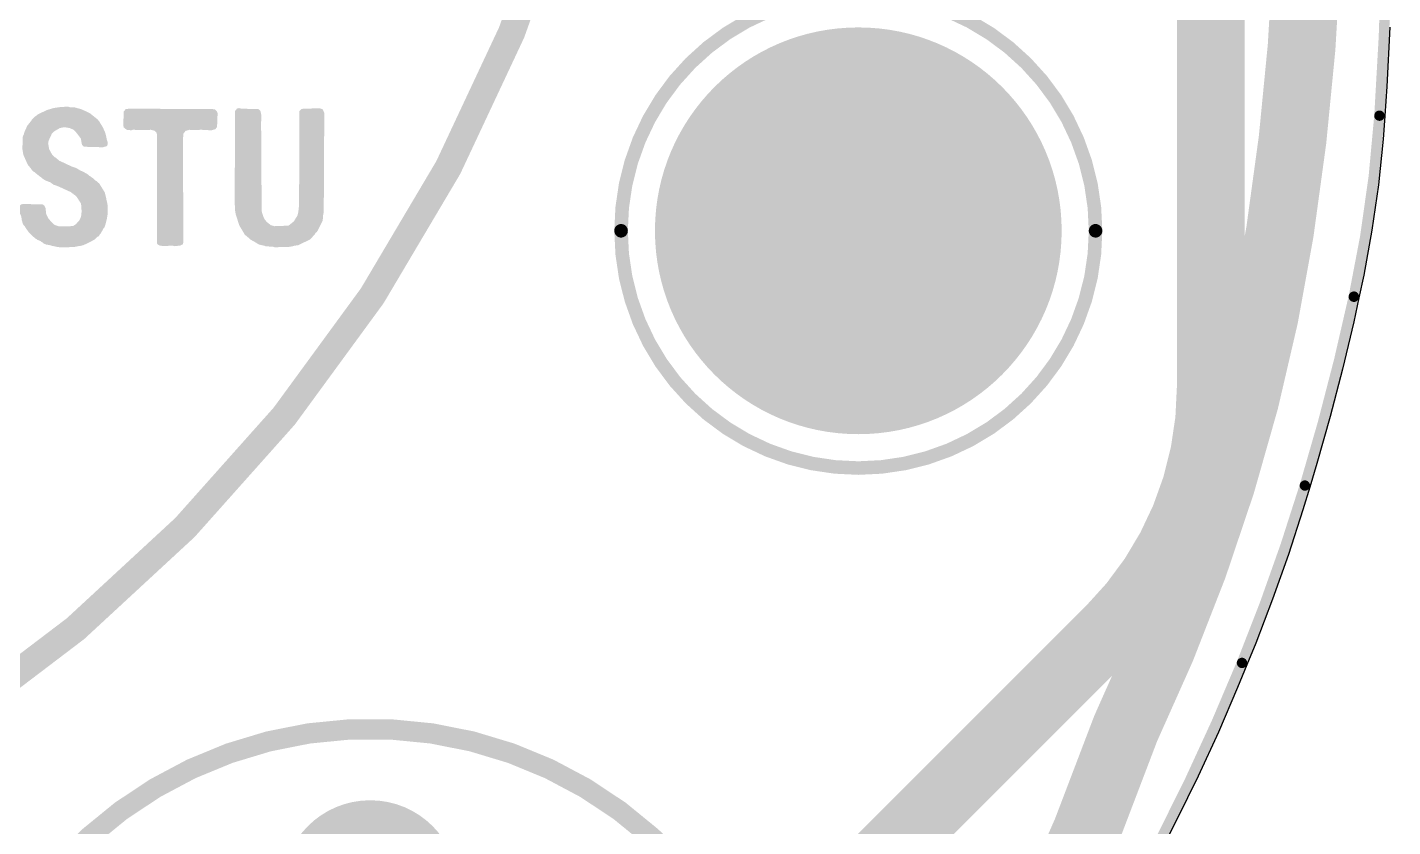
# Model space of a CAD drawing. Header units: inches. Extents: x -26.6 to 26.5, y -26.3 to 21.9.
# Drawn here: x 5.47 to 15.54, y -0.69 to 5.2 of the extents above; entities that cross this region are included whole.
import ezdxf

# ---------------------------------------------------------------- set-up
doc = ezdxf.new("R2010")
doc.units = ezdxf.units.IN
for name, color, linetype in [('Bottom 3D Body', 56, 'Continuous'), ('Bottom Component Outline', 76, 'Continuous'), ('Bottom Layer', 5, 'Continuous'), ('Bottom Overlay', 54, 'Continuous'), ('Bottom Solder', 6, 'Continuous'), ('Keep-Out Layer', 6, 'Continuous'), ('Mechanical 4', 56, 'Continuous'), ('Multi-Layer', 9, 'Continuous'), ('Pad Holes', 156, 'Continuous'), ('Top Layer', 1, 'Continuous'), ('Top Overlay', 2, 'Continuous'), ('Top Solder', 216, 'Continuous')]:
    doc.layers.add(name, color=color, linetype=linetype)

# ---------------------------------------------------------------- blocks, each defined once
blk = doc.blocks.new('LED_RGB_5MM_1')
at = {"layer": 'Bottom Layer'}
h = blk.add_hatch(color=5, dxfattribs=at)
edge = h.paths.add_edge_path()
edge.add_arc((-1.925, 0), 0.575, 0, 360)
h = blk.add_hatch(color=5, dxfattribs=at)
edge = h.paths.add_edge_path()
edge.add_arc((-0.65, 0), 0.575, 0, 360)
h = blk.add_hatch(color=5, dxfattribs=at)
edge = h.paths.add_edge_path()
edge.add_arc((0.65, 0), 0.575, 0, 360)
h = blk.add_hatch(color=5, dxfattribs=at)
edge = h.paths.add_edge_path()
edge.add_arc((1.925, 0), 0.575, 0, 360)
at = {"layer": 'Bottom Solder'}
h = blk.add_hatch(color=6, dxfattribs=at)
edge = h.paths.add_edge_path()
edge.add_arc((-1.925, 0), 0.65, 0, 360)
h = blk.add_hatch(color=6, dxfattribs=at)
edge = h.paths.add_edge_path()
edge.add_arc((-0.65, 0), 0.65, 0, 360)
h = blk.add_hatch(color=6, dxfattribs=at)
edge = h.paths.add_edge_path()
edge.add_arc((0.65, 0), 0.65, 0, 360)
h = blk.add_hatch(color=6, dxfattribs=at)
edge = h.paths.add_edge_path()
edge.add_arc((1.925, 0), 0.65, 0, 360)
at = {"layer": 'Multi-Layer'}
h = blk.add_hatch(color=9, dxfattribs=at)
edge = h.paths.add_edge_path()
edge.add_arc((-1.925, 0), 0.575, 0, 360)
h = blk.add_hatch(color=9, dxfattribs=at)
edge = h.paths.add_edge_path()
edge.add_arc((-0.65, 0), 0.575, 0, 360)
h = blk.add_hatch(color=9, dxfattribs=at)
edge = h.paths.add_edge_path()
edge.add_arc((0.65, 0), 0.575, 0, 360)
h = blk.add_hatch(color=9, dxfattribs=at)
edge = h.paths.add_edge_path()
edge.add_arc((1.925, 0), 0.575, 0, 360)
at = {"layer": 'Pad Holes'}
h = blk.add_hatch(color=7, dxfattribs=at)
edge = h.paths.add_edge_path()
edge.add_arc((-1.925, 0), 0.375, 0, 360)
h = blk.add_hatch(color=7, dxfattribs=at)
edge = h.paths.add_edge_path()
edge.add_arc((-0.65, 0), 0.375, 0, 360)
h = blk.add_hatch(color=7, dxfattribs=at)
edge = h.paths.add_edge_path()
edge.add_arc((0.65, 0), 0.375, 0, 360)
h = blk.add_hatch(color=7, dxfattribs=at)
edge = h.paths.add_edge_path()
edge.add_arc((1.925, 0), 0.375, 0, 360)
at = {"layer": 'Top Layer'}
h = blk.add_hatch(color=1, dxfattribs=at)
edge = h.paths.add_edge_path()
edge.add_arc((-1.925, 0), 0.575, 0, 360)
h = blk.add_hatch(color=1, dxfattribs=at)
edge = h.paths.add_edge_path()
edge.add_arc((-0.65, 0), 0.575, 0, 360)
h = blk.add_hatch(color=1, dxfattribs=at)
edge = h.paths.add_edge_path()
edge.add_arc((0.65, 0), 0.575, 0, 360)
h = blk.add_hatch(color=1, dxfattribs=at)
edge = h.paths.add_edge_path()
edge.add_arc((1.925, 0), 0.575, 0, 360)
at = {"layer": 'Top Solder'}
h = blk.add_hatch(color=216, dxfattribs=at)
edge = h.paths.add_edge_path()
edge.add_arc((-1.925, 0), 0.65, 0, 360)
h = blk.add_hatch(color=216, dxfattribs=at)
edge = h.paths.add_edge_path()
edge.add_arc((-0.65, 0), 0.65, 0, 360)
h = blk.add_hatch(color=216, dxfattribs=at)
edge = h.paths.add_edge_path()
edge.add_arc((0.65, 0), 0.65, 0, 360)
h = blk.add_hatch(color=216, dxfattribs=at)
edge = h.paths.add_edge_path()
edge.add_arc((1.925, 0), 0.65, 0, 360)
at = {"layer": 'Top Overlay'}
for points in [[(2.64, -1.625, 0.15, 0.15, -3.533043), (2.64, 1.625, 0.15, 0.15, 0)], [(2.64, 0.226, 0.15, 0.15, 0), (2.64, 1.625, 0.15, 0.15, 0)], [(2.64, -1.625, 0.15, 0.15, 0), (2.64, -0.226, 0.15, 0.15, 0)]]:
    blk.add_lwpolyline(points, format="xyseb", dxfattribs=at)
for points in [[(2.603, 1.625, 0.075, 0.075, 1), (2.678, 1.625, 0.075, 0.075, 1)], [(2.603, 1.625, 0.075, 0.075, 1), (2.678, 1.625, 0.075, 0.075, 1)], [(2.603, 0.226, 0.075, 0.075, 1), (2.678, 0.226, 0.075, 0.075, 1)], [(2.603, -0.226, 0.075, 0.075, 1), (2.678, -0.226, 0.075, 0.075, 1)], [(2.603, -1.625, 0.075, 0.075, 1), (2.678, -1.625, 0.075, 0.075, 1)], [(2.603, -1.625, 0.075, 0.075, 1), (2.678, -1.625, 0.075, 0.075, 1)]]:
    blk.add_lwpolyline(points, format="xyseb", close=True, dxfattribs=at)
blk = doc.blocks.new('L_KLS5_CR2032_03_B_16')
at = {"layer": 'Bottom 3D Body'}
blk.add_lwpolyline([(-10.912, 3.3, 0.1, 0.1, -6.761271), (-10.912, -3.3, 0.1, 0.1, 0)], format="xyseb", dxfattribs=at)
at = {"layer": 'Bottom Component Outline'}
blk.add_lwpolyline([(-10.912, 3.3, 0.1, 0.1, -6.761271), (-10.912, -3.3, 0.1, 0.1, 0)], format="xyseb", dxfattribs=at)
at = {"layer": 'Bottom Overlay'}
blk.add_lwpolyline([(-10.912, 3.3, 0.2, 0.2, -6.761271), (-10.912, -3.3, 0.2, 0.2, 0)], format="xyseb", dxfattribs=at)

msp = doc.modelspace()

# ---------------------------------------------------------------- hatches: boundary and pattern name
at = {"layer": 'Pad Holes'}
h = msp.add_hatch(color=7, dxfattribs=at)
edge = h.paths.add_edge_path()
edge.add_arc((11.6, 3.7), 1.5, 0, 360)
at = {"layer": 'Top Solder'}
for points in [[(5.667, 4.038), (5.641, 4.057), (5.605, 4.071), (5.584, 4.084), (5.572, 4.095), (5.565, 4.099), (5.544, 4.116), (5.53, 4.126), (5.523, 4.133), (5.515, 4.137), (5.502, 4.151), (5.498, 4.158), (5.481, 4.179), (5.475, 4.185), (5.456, 4.227), (5.441, 4.261), (5.437, 4.287), (5.434, 4.303), (5.437, 4.394), (5.445, 4.413), (5.449, 4.428), (5.468, 4.47), (5.472, 4.477), (5.489, 4.498), (5.502, 4.515), (5.506, 4.523), (5.523, 4.54), (5.542, 4.552), (5.549, 4.559), (5.557, 4.563), (5.614, 4.59), (5.663, 4.605), (5.709, 4.612), (5.77, 4.616), (5.781, 4.612), (5.827, 4.609), (5.838, 4.605), (5.854, 4.601), (5.874, 4.595), (5.935, 4.565), (5.958, 4.546), (5.971, 4.536), (5.992, 4.519), (5.996, 4.512), (6.004, 4.504), (6.007, 4.496), (6.026, 4.466), (6.03, 4.458), (6.045, 4.424), (6.053, 4.394), (6.057, 4.371), (6.064, 4.352), (6.061, 4.329), (6.055, 4.324), (6.028, 4.316), (5.888, 4.32), (5.874, 4.333), (5.871, 4.348), (5.865, 4.381), (5.855, 4.394), (5.829, 4.428), (5.812, 4.445), (5.785, 4.457), (5.77, 4.46), (5.743, 4.464), (5.711, 4.458), (5.673, 4.436), (5.66, 4.426), (5.654, 4.42), (5.65, 4.413), (5.627, 4.363), (5.624, 4.341), (5.627, 4.329), (5.631, 4.303), (5.654, 4.261), (5.671, 4.244), (5.679, 4.24), (5.69, 4.229), (5.698, 4.225), (5.705, 4.217), (5.724, 4.209), (5.796, 4.175), (5.833, 4.162), (5.861, 4.145), (5.88, 4.137), (5.914, 4.118), (5.926, 4.107), (5.933, 4.103), (5.96, 4.084), (5.975, 4.069), (5.983, 4.065), (5.994, 4.054), (6, 4.052), (6.004, 4.044), (6.042, 3.983), (6.047, 3.962), (6.051, 3.947), (6.055, 3.924), (6.059, 3.909), (6.063, 3.886), (6.064, 3.824), (6.061, 3.812), (6.057, 3.786), (6.047, 3.746), (6.04, 3.727), (6.034, 3.721), (6.03, 3.713), (6.011, 3.679), (6.004, 3.672), (6, 3.664), (5.994, 3.658), (5.987, 3.655), (5.968, 3.636), (5.96, 3.632), (5.933, 3.617), (5.884, 3.594), (5.869, 3.59), (5.842, 3.586), (5.827, 3.582), (5.777, 3.579), (5.734, 3.577), (5.696, 3.58), (5.658, 3.588), (5.627, 3.596), (5.608, 3.599), (5.589, 3.607), (5.584, 3.613), (5.576, 3.617), (5.568, 3.624), (5.544, 3.634), (5.538, 3.639), (5.53, 3.643), (5.523, 3.651), (5.515, 3.655), (5.479, 3.691), (5.475, 3.698), (5.456, 3.725), (5.453, 3.732), (5.441, 3.744), (5.434, 3.763), (5.43, 3.778), (5.426, 3.805), (5.416, 3.829), (5.411, 3.85), (5.414, 3.885), (5.424, 3.894), (5.439, 3.898), (5.584, 3.894), (5.597, 3.885), (5.605, 3.866), (5.61, 3.822), (5.627, 3.789), (5.635, 3.782), (5.639, 3.774), (5.667, 3.746), (5.686, 3.738), (5.701, 3.734), (5.768, 3.732), (5.81, 3.736), (5.831, 3.75), (5.84, 3.763), (5.855, 3.778), (5.859, 3.786), (5.867, 3.805), (5.871, 3.843), (5.867, 3.9), (5.84, 3.942), (5.836, 3.949), (5.823, 3.962), (5.815, 3.966), (5.808, 3.974), (5.8, 3.978), (5.793, 3.985), (5.766, 3.997), (5.701, 4.027), (5.671, 4.038)], [(6.426, 4.242), (6.427, 4.407), (6.424, 4.422), (6.408, 4.438), (6.382, 4.445), (6.346, 4.443), (6.249, 4.445), (6.237, 4.441), (6.203, 4.445), (6.182, 4.462), (6.178, 4.477), (6.182, 4.58), (6.196, 4.597), (6.222, 4.601), (6.853, 4.597), (6.87, 4.58), (6.874, 4.565), (6.87, 4.466), (6.857, 4.449), (6.827, 4.441), (6.754, 4.445), (6.684, 4.443), (6.667, 4.445), (6.656, 4.441), (6.64, 4.438), (6.623, 4.42), (6.619, 4.382), (6.621, 3.613), (6.616, 3.599), (6.595, 3.59), (6.562, 3.588), (6.56, 3.59), (6.557, 3.586), (6.545, 3.59), (6.467, 3.588), (6.445, 3.592), (6.431, 3.601), (6.426, 3.607), (6.426, 4.238)], [(7.653, 3.82), (7.649, 3.774), (7.608, 3.694), (7.596, 3.683), (7.592, 3.675), (7.577, 3.66), (7.573, 3.653), (7.556, 3.636), (7.469, 3.594), (7.442, 3.59), (7.427, 3.586), (7.395, 3.58), (7.294, 3.579), (7.283, 3.582), (7.229, 3.586), (7.218, 3.59), (7.178, 3.599), (7.148, 3.618), (7.115, 3.636), (7.1, 3.651), (7.093, 3.655), (7.072, 3.675), (7.068, 3.683), (7.034, 3.74), (7.007, 3.824), (7.003, 3.85), (7, 3.911), (7.003, 4.584), (7.017, 4.601), (7.032, 4.605), (7.047, 4.601), (7.176, 4.597), (7.19, 4.584), (7.197, 4.553), (7.195, 4.498), (7.199, 3.848), (7.203, 3.829), (7.214, 3.799), (7.22, 3.786), (7.237, 3.765), (7.258, 3.748), (7.264, 3.742), (7.294, 3.734), (7.397, 3.738), (7.431, 3.765), (7.44, 3.774), (7.444, 3.782), (7.463, 3.812), (7.469, 3.837), (7.475, 3.888), (7.478, 4.584), (7.492, 4.597), (7.507, 4.601), (7.627, 4.603), (7.642, 4.599), (7.649, 4.595), (7.653, 4.588), (7.661, 4.569), (7.657, 3.831), (7.653, 3.824)]]:
    msp.add_hatch(color=216, dxfattribs=at).paths.add_polyline_path(points)

# ---------------------------------------------------------------- linework, layer by layer
at = {"layer": 'Bottom Layer'}
for p, q in [((15.52, 5.201), (15.498, 4.765)), ((15.498, 4.765), (15.483, 4.547)), ((15.483, 4.546), (15.471, 4.377)), ((15.483, 4.547), (15.483, 4.546)), ((15.483, 4.546), (15.483, 4.546)), ((15.471, 4.377), (15.436, 4.04)), ((15.436, 4.04), (15.388, 3.705)), ((15.388, 3.705), (15.329, 3.372)), ((15.329, 3.372), (15.293, 3.206)), ((15.293, 3.206), (15.255, 3.029)), ((15.293, 3.206), (15.293, 3.206)), ((15.255, 3.029), (15.172, 2.679)), ((15.172, 2.679), (15.081, 2.33)), ((15.081, 2.33), (14.983, 1.983)), ((14.983, 1.983), (14.931, 1.81)), ((14.931, 1.81), (14.88, 1.643)), ((14.931, 1.81), (14.931, 1.81)), ((14.931, 1.81), (14.931, 1.81)), ((14.88, 1.643), (14.772, 1.312)), ((14.772, 1.312), (14.655, 0.984)), ((14.655, 0.984), (14.531, 0.659)), ((14.531, 0.659), (14.466, 0.498)), ((14.466, 0.498), (14.398, 0.332)), ((14.466, 0.498), (14.466, 0.498)), ((14.466, 0.498), (14.466, 0.498)), ((14.398, 0.332), (14.256, 0.003)), ((14.256, 0.003), (14.106, -0.322)), ((14.106, -0.322), (13.95, -0.643)), ((13.95, -0.643), (13.779, -0.976))]:
    msp.add_line(p, q, dxfattribs=at)
for points in [[(14.2, 2.552, 0.5, 0.5, 0), (14.2, 6.748, 0.5, 0.5, 0)], [(14.2, 2.552, 0.5, 0.5, -0.198912), (13.456, 0.756, 0.5, 0.5, 0)], [(11.244, -1.456, 0.5, 0.5, 0), (13.456, 0.756, 0.5, 0.5, 0)]]:
    msp.add_lwpolyline(points, format="xyseb", dxfattribs=at)
for points in [[(14.075, 2.552, 0.25, 0.25, 1), (14.325, 2.552, 0.25, 0.25, 1)], [(14.075, 2.552, 0.25, 0.25, 1), (14.325, 2.552, 0.25, 0.25, 1)], [(13.331, 0.756, 0.25, 0.25, 1), (13.581, 0.756, 0.25, 0.25, 1)], [(13.331, 0.756, 0.25, 0.25, 1), (13.581, 0.756, 0.25, 0.25, 1)]]:
    msp.add_lwpolyline(points, format="xyseb", close=True, dxfattribs=at)
at = {"layer": 'Keep-Out Layer'}
for points in [[(13.35, 3.7, 0.1, 0.1, 1), (9.85, 3.7, 0.1, 0.1, 1)], [(9.825, 3.7, 0.05, 0.05, 1), (9.875, 3.7, 0.05, 0.05, 1)], [(13.325, 3.7, 0.05, 0.05, 1), (13.375, 3.7, 0.05, 0.05, 1)]]:
    msp.add_lwpolyline(points, format="xyseb", close=True, dxfattribs=at)
at = {"layer": 'Mechanical 4'}
for points in [[(15.503, 6.293, 0.0767, 0.0767, -0.016997), (15.444, 4.549, 0.0767, 0.0767, 0)], [(15.444, 4.549, 0.0767, 0.0767, -0.036205), (15.255, 3.214, 0.0767, 0.0767, 0)], [(15.255, 3.214, 0.0767, 0.0767, -0.020559), (14.894, 1.821, 0.0767, 0.0767, 0)], [(14.894, 1.821, 0.0767, 0.0767, -0.022918), (14.43, 0.513, 0.0767, 0.0767, 0)], [(14.43, 0.513, 0.0767, 0.0767, -0.022164), (13.833, -0.785, 0.0767, 0.0767, 0)]]:
    msp.add_lwpolyline(points, format="xyseb", dxfattribs=at)
for points in [[(15.425, 4.549, 0.0383, 0.0383, 1), (15.463, 4.549, 0.0383, 0.0383, 1)], [(15.425, 4.549, 0.0383, 0.0383, 1), (15.463, 4.549, 0.0383, 0.0383, 1)], [(15.236, 3.214, 0.0383, 0.0383, 1), (15.275, 3.214, 0.0383, 0.0383, 1)], [(15.236, 3.214, 0.0383, 0.0383, 1), (15.275, 3.214, 0.0383, 0.0383, 1)], [(14.875, 1.821, 0.0383, 0.0383, 1), (14.913, 1.821, 0.0383, 0.0383, 1)], [(14.875, 1.821, 0.0383, 0.0383, 1), (14.913, 1.821, 0.0383, 0.0383, 1)], [(14.411, 0.513, 0.0383, 0.0383, 1), (14.449, 0.513, 0.0383, 0.0383, 1)], [(14.411, 0.513, 0.0383, 0.0383, 1), (14.449, 0.513, 0.0383, 0.0383, 1)]]:
    msp.add_lwpolyline(points, format="xyseb", close=True, dxfattribs=at)
at = {"layer": 'Top Layer'}
for p, q in [((15.52, 5.201), (15.498, 4.765)), ((15.498, 4.765), (15.483, 4.547)), ((15.483, 4.546), (15.471, 4.377)), ((15.483, 4.547), (15.483, 4.546)), ((15.483, 4.546), (15.483, 4.546)), ((15.471, 4.377), (15.436, 4.04)), ((15.436, 4.04), (15.388, 3.705)), ((15.388, 3.705), (15.329, 3.372)), ((15.329, 3.372), (15.293, 3.206)), ((15.293, 3.206), (15.255, 3.029)), ((15.293, 3.206), (15.293, 3.206)), ((15.255, 3.029), (15.172, 2.679)), ((15.172, 2.679), (15.081, 2.33)), ((15.081, 2.33), (14.983, 1.983)), ((14.983, 1.983), (14.931, 1.81)), ((14.931, 1.81), (14.88, 1.643)), ((14.931, 1.81), (14.931, 1.81)), ((14.931, 1.81), (14.931, 1.81)), ((14.88, 1.643), (14.772, 1.312)), ((14.772, 1.312), (14.655, 0.984)), ((14.655, 0.984), (14.531, 0.659)), ((14.531, 0.659), (14.466, 0.498)), ((14.466, 0.498), (14.398, 0.332)), ((14.466, 0.498), (14.466, 0.498)), ((14.466, 0.498), (14.466, 0.498)), ((14.398, 0.332), (14.256, 0.003)), ((14.256, 0.003), (14.106, -0.322)), ((14.106, -0.322), (13.95, -0.643)), ((13.95, -0.643), (13.779, -0.976))]:
    msp.add_line(p, q, dxfattribs=at)
at = {"layer": 'Top Overlay'}
for points in [[(14.91, 5.739, 0.5, 0.5, -0.028984), (14.71, 3.693, 0.5, 0.5, 0)], [(14.71, 3.693, 0.5, 0.5, -0.036466), (14.279, 1.839, 0.5, 0.5, 0)], [(14.279, 1.839, 0.5, 0.5, -0.035553), (13.573, 0.031, 0.5, 0.5, 0)], [(13.573, 0.031, 0.5, 0.5, -0.039922), (12.576, -2.216, 0.5, 0.5, 0)]]:
    msp.add_lwpolyline(points, format="xyseb", dxfattribs=at)
for points in [[(14.585, 3.693, 0.25, 0.25, 1), (14.835, 3.693, 0.25, 0.25, 1)], [(14.585, 3.693, 0.25, 0.25, 1), (14.835, 3.693, 0.25, 0.25, 1)], [(14.154, 1.839, 0.25, 0.25, 1), (14.404, 1.839, 0.25, 0.25, 1)], [(14.154, 1.839, 0.25, 0.25, 1), (14.404, 1.839, 0.25, 0.25, 1)], [(13.448, 0.031, 0.25, 0.25, 1), (13.698, 0.031, 0.25, 0.25, 1)], [(13.448, 0.031, 0.25, 0.25, 1), (13.698, 0.031, 0.25, 0.25, 1)]]:
    msp.add_lwpolyline(points, format="xyseb", close=True, dxfattribs=at)

# ---------------------------------------------------------------- block references
for name, p, rotation in [('L_KLS5_CR2032_03_B_16', (-1.5, 9.5), 180), ('LED_RGB_5MM_1', (8, -3.075), 270)]:
    msp.add_blockref(name, p, dxfattribs=dict(rotation=rotation))

doc.saveas('drawing.dxf')
